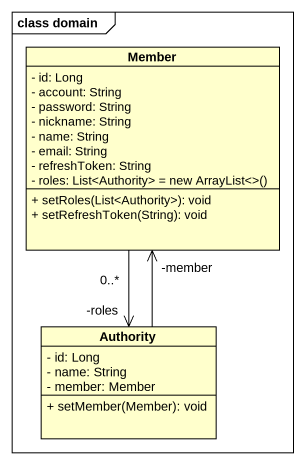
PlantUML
@startuml
mainframe class domain
hide circle
hide empty members
skinparam classAttributeIconSize 0
class Member {
  - id: Long
  - account: String
  - password: String
  - nickname: String
  - name: String
  - email: String
  - refreshToken: String
  {field} - roles: List<Authority> = new ArrayList<>()
  + setRoles(List<Authority>): void
  + setRefreshToken(String): void
}
class Authority {
  - id: Long
  - name: String
  - member: Member
  + setMember(Member): void
}
Member --> "-roles\n0..*" Authority
Authority -up-> "-member" Member
@enduml
